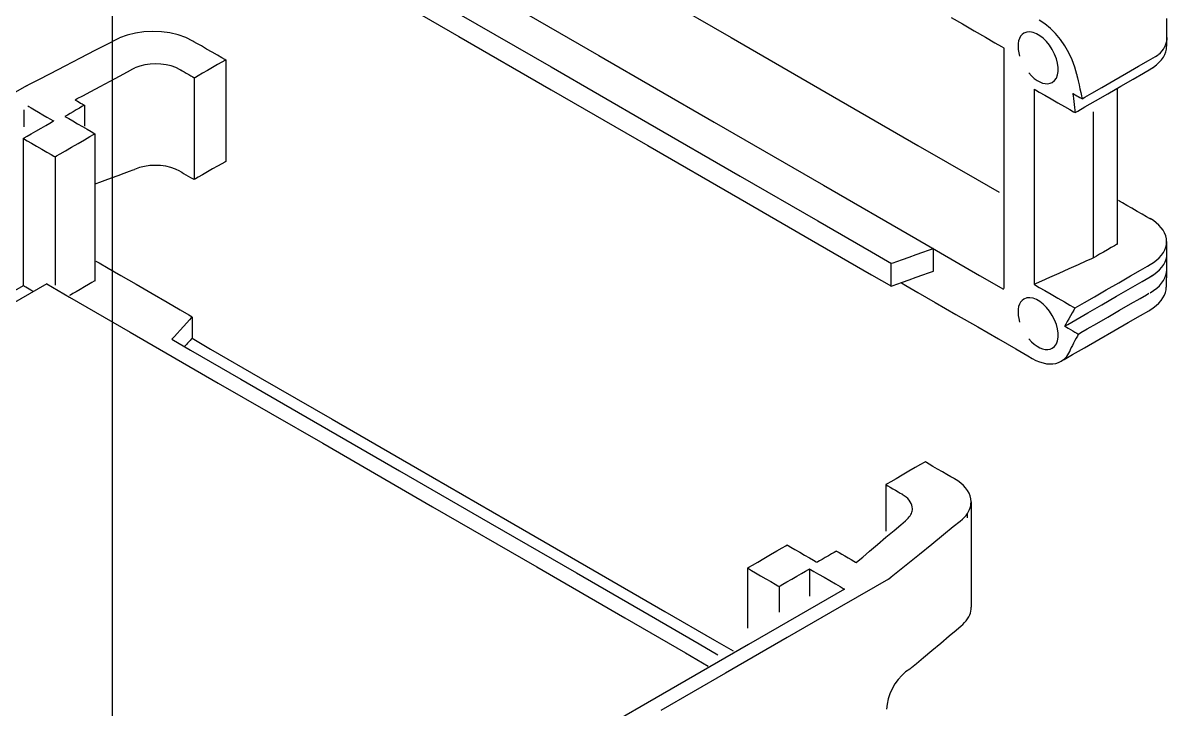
# Model space of a CAD drawing. Extents: x 1 to 593, y 1 to 419.
# Drawn here: x 257.81 to 285.89, y 293.8 to 310.63 of the extents above; entities that cross this region are included whole.
import ezdxf

# ---------------------------------------------------------------- set-up
doc = ezdxf.new("R2010")
doc.units = 0
doc.header["$LTSCALE"] = 0.4
doc.header["$MEASUREMENT"] = 0
doc.layers.get('0').update_dxf_attribs({"linetype": 'CONTINUOUS'})

msp = doc.modelspace()

# ---------------------------------------------------------------- linework, layer by layer
at = {"color": 1, "linetype": 'Continuous'}
msp.add_line((260.0134533, 290.6963264), (260.0134533, 325.7325892), dxfattribs=at)
at = {"color": 5, "linetype": 'Continuous'}
for p, q in [((272.5715191, 311.7812739), (275.1890316, 310.2700509)), ((266.6067579, 311.3951714), (268.5128201, 310.2947031)), ((269.263155, 311.3763673), (271.9482685, 309.8261154)), ((268.5128201, 310.8538078), (270.7725835, 309.5491317)), ((280.5905116, 310.7616724), (280.8663364, 310.602427)), ((280.8663364, 310.602427), (281.1565435, 310.4348718)), ((282.8918246, 310.6054818), (282.7524997, 310.6977509)), ((283.0261829, 310.4936554), (282.8918246, 310.6054818)), ((285.8758878, 310.5447326), (285.8758822, 310.3595483)), ((285.8758878, 310.7395731), (285.8758878, 310.5447326)), ((260.1053059, 310.2206613), (260.1836146, 310.2610093)), ((260.3733254, 310.3285303), (260.1836041, 310.2609771)), ((260.5750336, 310.3769853), (260.3733254, 310.3285303)), ((260.7846885, 310.4063636), (260.5750336, 310.3769853)), ((260.9982476, 310.4166925), (260.7846885, 310.4063636)), ((261.211665, 310.4079873), (260.9982476, 310.4166925)), ((261.4208982, 310.3802806), (261.211665, 310.4079873)), ((261.6219014, 310.3335825), (261.4208982, 310.3802806)), ((261.8106372, 310.2679253), (261.6219014, 310.3335825)), ((261.9830577, 310.1833307), (261.8106372, 310.2679253)), ((268.5128201, 310.2947031), (270.7725835, 308.9900295)), ((275.1890316, 310.2700509), (277.6767574, 308.8337671)), ((281.1565435, 310.4348718), (281.432368, 310.2756264)), ((281.432368, 310.2756264), (281.6650144, 310.1413055)), ((282.2661173, 310.2477485), (282.2462237, 310.1884949)), ((282.2942248, 310.2992584), (282.2661173, 310.2477485)), ((282.3305355, 310.3420847), (282.2942248, 310.2992584)), ((282.3750384, 310.375271), (282.3305355, 310.3420847)), ((282.4433178, 310.4017016), (282.3750597, 310.3752549)), ((282.5184649, 310.4077097), (282.4433178, 310.4017016)), ((282.5985361, 310.3944115), (282.5184649, 310.4077097)), ((282.681561, 310.3629451), (282.5985361, 310.3944115)), ((282.765568, 310.3144417), (282.681561, 310.3629451)), ((282.8485926, 310.2500505), (282.765568, 310.3144417)), ((282.9286642, 310.1708924), (282.8485926, 310.2500505)), ((283.1537264, 310.3646006), (283.0261829, 310.4936554)), ((283.2726078, 310.2206452), (283.1537264, 310.3646006)), ((285.8758822, 310.3595483), (285.8758822, 310.2033524)), ((285.886868, 310.2235345), (285.8888921, 310.2708839)), ((259.2313818, 309.7703867), (259.5916011, 309.9559822)), ((259.5916011, 309.9559822), (259.8954372, 310.1125306)), ((259.8954372, 310.1125306), (260.1053059, 310.2206613)), ((262.0109758, 310.167202), (261.9830577, 310.1833146)), ((262.0857918, 310.1240074), (262.0109758, 310.167202)), ((262.1941094, 310.0614747), (262.0857918, 310.1240074)), ((262.3225234, 309.9873314), (262.1941094, 310.0614747)), ((262.4576402, 309.9093216), (262.3225234, 309.9873314)), ((281.6650144, 310.1413055), (281.8257123, 310.0485292)), ((281.8257123, 310.0485292), (281.8856708, 310.0139114)), ((281.8819216, 310.0074067), (281.8819216, 309.8053352)), ((282.2345547, 310.1224534), (282.2311261, 310.0505799)), ((282.2311261, 310.0505799), (282.2359431, 309.9738144)), ((282.2462237, 310.1884949), (282.2345547, 310.1224534)), ((282.2359431, 309.9738144), (282.2490275, 309.8931131)), ((283.0038165, 310.0781214), (282.9286642, 310.1708924)), ((283.0720798, 309.9728585), (283.0038165, 310.0781214)), ((283.0720585, 309.9728319), (283.0720798, 309.9728585)), ((283.1290959, 309.8610909), (283.0720585, 309.9728319)), ((283.3809734, 310.0641235), (283.2726078, 310.2206452)), ((283.4769756, 309.8973642), (283.3809734, 310.0641235)), ((285.7646008, 309.9398591), (285.7983639, 309.9862422)), ((285.7983639, 309.9862422), (285.8267009, 310.0332069)), ((285.8267009, 310.0332069), (285.8496655, 310.0805885)), ((285.8496655, 310.0805885), (285.8673107, 310.1282158)), ((285.8562556, 309.9195437), (285.8712573, 309.9871928)), ((285.8673107, 310.1282158), (285.8796955, 310.1759233)), ((285.8712573, 309.9871928), (285.876256, 310.055237)), ((285.875877, 310.0954621), (285.8758717, 310.0551995)), ((285.8758822, 310.2033524), (285.875877, 310.0954621)), ((285.8796955, 310.1759233), (285.886868, 310.2235345)), ((258.8523721, 309.5751084), (259.2313818, 309.7703867)), ((262.5860541, 309.8351839), (262.4576402, 309.9093216)), ((262.694369, 309.7726456), (262.5860541, 309.8351839)), ((262.6942276, 309.6664965), (262.591483, 309.6071785)), ((262.7651932, 309.707464), (262.6942276, 309.6664965)), ((262.7691853, 309.729451), (262.694369, 309.7726456)), ((262.7916746, 309.7227541), (262.7651932, 309.707464)), ((262.7971003, 309.7133332), (262.7691853, 309.729451)), ((262.7916746, 309.7227541), (262.7916746, 309.6372834)), ((271.9482685, 309.8261154), (274.7734706, 308.1949835)), ((281.8819216, 309.8053352), (281.8819216, 309.2637795)), ((282.2490275, 309.8931131), (282.2703845, 309.8094264)), ((283.1718739, 309.7496226), (283.1290959, 309.8610909)), ((283.2003926, 309.6407015), (283.1718739, 309.7496226)), ((283.5587559, 309.7227006), (283.4769756, 309.8973642)), ((283.6244771, 309.5424667), (283.5587559, 309.7227006)), ((285.1848919, 309.5631828), (285.4327588, 309.7062891)), ((285.4327588, 309.7062891), (285.6039669, 309.8051378)), ((285.6039669, 309.8051378), (285.6678562, 309.8420198)), ((285.6805882, 309.8495234), (285.7253637, 309.8942293)), ((285.696236, 309.6609154), (285.7512385, 309.7229785)), ((285.7253637, 309.8942293), (285.7646008, 309.9398591)), ((285.7512385, 309.7229785), (285.7962436, 309.7870386)), ((285.7962436, 309.7870386), (285.8312513, 309.8526955)), ((285.8312513, 309.8526955), (285.8562556, 309.9195437)), ((258.1883195, 309.2329645), (258.4921528, 309.3895128)), ((258.4921528, 309.3895128), (258.8523721, 309.5751084)), ((260.1846509, 309.3229638), (260.3797021, 309.4270997)), ((260.3797021, 309.4270997), (260.5144286, 309.4990264)), ((260.5144286, 309.4990264), (260.564697, 309.5258683)), ((260.6815862, 309.5680321), (260.564697, 309.5258735)), ((260.8060136, 309.5983347), (260.6815862, 309.5680321)), ((260.9354555, 309.6168077), (260.8060136, 309.5983347)), ((261.0673894, 309.6234567), (260.9354555, 309.6168077)), ((261.199296, 309.6182977), (261.0673894, 309.6234567)), ((261.3286529, 309.6013468), (261.199296, 309.6182977)), ((261.4529389, 309.572609), (261.3286529, 309.6013468)), ((261.5696303, 309.532106), (261.4529389, 309.572609)), ((261.6762095, 309.4798485), (261.5696303, 309.532106)), ((261.6762309, 309.4798485), (261.6883566, 309.4728471)), ((261.6883566, 309.4728471), (261.7208489, 309.4540857)), ((261.7208489, 309.4540857), (261.7678913, 309.4269289)), ((261.7678913, 309.4269289), (261.8236656, 309.394725)), ((261.8236656, 309.394725), (261.882348, 309.3608499)), ((262.2196986, 309.3925407), (262.116954, 309.3332283)), ((262.3415091, 309.4628655), (262.2196986, 309.3925407)), ((262.4696725, 309.5368593), (262.3415091, 309.4628655)), ((262.591483, 309.6071785), (262.4696725, 309.5368593)), ((262.7916746, 309.6372834), (262.7916746, 309.4082154)), ((262.7916746, 309.4082154), (262.7916746, 309.0765845)), ((270.7725835, 309.5491317), (273.1502508, 308.176382)), ((282.4948171, 309.399569), (282.5609118, 309.3282243)), ((283.2146572, 309.5366028), (283.2003926, 309.6407015)), ((283.2004031, 309.3519631), (283.2146572, 309.4395968)), ((283.2146572, 309.4395968), (283.2146572, 309.5366028)), ((283.6722752, 309.3589914), (283.6244771, 309.5424667)), ((284.5818286, 309.2150095), (284.8910267, 309.3935235)), ((284.8910267, 309.3935235), (285.1848919, 309.5631828)), ((285.05377, 309.249531), (285.3096904, 309.3972888)), ((285.3096904, 309.3972888), (285.4864582, 309.499347)), ((285.4712161, 309.4906632), (285.556222, 309.5443574)), ((285.4864582, 309.499347), (285.5524143, 309.5374305)), ((285.556222, 309.5443574), (285.6312305, 309.6012397)), ((285.6312305, 309.6012397), (285.696236, 309.6609154)), ((257.9001446, 309.084491), (257.9784536, 309.1248365)), ((257.9784536, 309.1248365), (258.1883195, 309.2329645)), ((259.7100926, 309.0696041), (259.9534038, 309.1995059)), ((259.9534038, 309.1995059), (260.1846509, 309.3229638)), ((261.882348, 309.3608499), (261.9381222, 309.3286461)), ((261.9381222, 309.3286461), (261.9851671, 309.3014892)), ((261.9851671, 309.3014892), (262.0176622, 309.2827278)), ((262.0176622, 309.2827278), (262.0297879, 309.2757317)), ((262.0459831, 309.2922608), (262.0195018, 309.2769763)), ((262.0195126, 309.2769602), (262.0195126, 309.1915322)), ((262.0195126, 309.1915322), (262.0195126, 308.9625846)), ((262.116954, 309.3332283), (262.0459831, 309.2922608)), ((281.8819216, 309.2637795), (281.8819216, 308.4797403)), ((282.5609118, 309.3282243), (282.6287747, 309.2677475)), ((282.6287747, 309.2677475), (282.6974437, 309.2183793)), ((282.6974437, 309.2183793), (282.7659474, 309.1803332)), ((282.7659474, 309.1803332), (282.8333133, 309.1538438)), ((282.8333133, 309.1538438), (282.8985859, 309.1391386)), ((282.8985859, 309.1391386), (282.9607823, 309.1364415)), ((282.9607823, 309.1364415), (283.0189463, 309.1459825)), ((283.0189463, 309.1459825), (283.0721012, 309.1679908)), ((283.0720798, 309.1679908), (283.129112, 309.2138825)), ((283.129112, 309.2138825), (283.1718844, 309.2759669)), ((283.1718844, 309.2759669), (283.2004031, 309.3519631)), ((283.672243, 309.3591944), (283.6767934, 309.3388682)), ((283.6767934, 309.3388682), (283.6889965, 309.2843994)), ((283.6889965, 309.2843994), (283.7066631, 309.2055353)), ((283.7066631, 309.2055353), (283.7276036, 309.112043)), ((283.7276036, 309.112043), (283.7496389, 309.0136695)), ((284.287969, 309.0453473), (284.5818286, 309.2150095)), ((284.7503557, 309.0743518), (285.05377, 309.249531)), ((257.9001446, 309.084491), (257.5727378, 308.895464)), ((259.149065, 308.7700779), (259.2837919, 308.8420075)), ((259.2837919, 308.8420075), (259.4788455, 308.9461433)), ((259.4788455, 308.9461433), (259.7100926, 309.0696041)), ((262.0195126, 308.9625846), (262.0195126, 308.6311216)), ((262.7916746, 309.0765845), (262.7916718, 308.6834113)), ((270.7725835, 308.9900295), (273.1502508, 307.6172826)), ((277.6767574, 308.8337671), (279.7750966, 307.6222921)), ((282.6263769, 309.0058617), (282.6607595, 308.9860083)), ((282.6263769, 309.0058617), (282.6263769, 308.8415724)), ((282.6263769, 308.8415724), (282.6263769, 308.401271)), ((282.6607595, 308.9860083), (282.7529162, 308.9328055)), ((282.7529162, 308.9328055), (282.8863292, 308.8557782)), ((282.8863292, 308.8557782), (283.0445012, 308.7644569)), ((283.5773412, 308.8979448), (283.585149, 308.8934372)), ((283.5773412, 308.8979448), (283.579114, 308.8817923)), ((283.579114, 308.8817923), (283.5838673, 308.8385068)), ((283.5838673, 308.8385068), (283.5907459, 308.7758379)), ((283.585149, 308.8934372), (283.6060734, 308.8813569)), ((283.6060734, 308.8813569), (283.6363652, 308.8638692)), ((283.6363652, 308.8638692), (283.6722805, 308.8431369)), ((283.6722805, 308.8431369), (283.7100703, 308.8213207)), ((283.7496389, 309.0136695), (283.770579, 308.9201747)), ((283.770579, 308.9201747), (283.7882404, 308.8413159)), ((283.7882404, 308.8413159), (283.8004382, 308.7868475)), ((283.8688937, 308.8033951), (284.0401021, 308.9022411)), ((284.0401021, 308.9022411), (284.287969, 309.0453473)), ((284.1277036, 308.7148619), (284.4311176, 308.890038)), ((284.4311176, 308.890038), (284.7503557, 309.0743518)), ((284.6697185, 308.8828763), (284.6697133, 309.0134669)), ((284.6697238, 308.5328924), (284.6697185, 308.8828763)), ((257.9356381, 308.5906641), (257.9573822, 308.578111)), ((257.9573822, 308.578111), (258.0156558, 308.5444655)), ((258.0156558, 308.5444655), (258.1000236, 308.4957539)), ((259.0967648, 308.7397301), (259.1045513, 308.7352333)), ((259.0987941, 308.7432389), (259.149065, 308.7700779)), ((259.1045513, 308.7352333), (259.1254221, 308.7231849)), ((259.1254221, 308.7231849), (259.1556366, 308.7057374)), ((259.1556366, 308.7057374), (259.1914584, 308.6850559)), ((259.1914584, 308.6850559), (259.2291471, 308.6632933)), ((259.2636683, 308.5738707), (259.2002196, 308.5372369)), ((259.2291471, 308.6632933), (259.2649689, 308.6426118)), ((259.3074932, 308.5991715), (259.2636683, 308.5738707)), ((259.2649689, 308.6426118), (259.2951833, 308.6251667)), ((259.2951833, 308.6251667), (259.3160514, 308.6131183)), ((259.3238459, 308.6086138), (259.3074932, 308.5991715)), ((259.3160514, 308.6131183), (259.3238354, 308.6086243)), ((259.3238459, 308.6086138), (259.3238459, 308.5909899)), ((259.3238459, 308.5909899), (259.3238459, 308.543755)), ((259.3238459, 308.543755), (259.3238459, 308.4753744)), ((262.0195126, 308.6311216), (262.0195098, 308.2381486)), ((262.7916718, 308.6834113), (262.7916718, 308.2697249)), ((283.0445012, 308.7644569), (283.2109241, 308.6683746)), ((283.2109241, 308.6683746), (283.3690961, 308.5770536)), ((283.3690961, 308.5770536), (283.5025088, 308.5000291)), ((283.5907459, 308.7758379), (283.5989009, 308.7015423)), ((283.5989009, 308.7015423), (283.6074885, 308.623367)), ((283.6074885, 308.623367), (283.6156438, 308.5490715)), ((283.6156438, 308.5490715), (283.6225224, 308.4864026)), ((283.6950098, 308.4650456), (283.8717777, 308.5671042)), ((283.7100703, 308.8213207), (283.7459859, 308.8005888)), ((283.7459859, 308.8005888), (283.7762774, 308.7831011)), ((283.7762774, 308.7831011), (283.7972018, 308.7710205)), ((283.7972018, 308.7710205), (283.8050099, 308.7665132)), ((283.8004382, 308.7868475), (283.8049886, 308.766524)), ((283.8050099, 308.7665132), (283.8688937, 308.8033951)), ((283.8717777, 308.5671042), (284.1277036, 308.7148619)), ((257.8410457, 308.3896955), (257.8410432, 308.3231892)), ((257.8410432, 308.3231892), (257.8410432, 308.2532116)), ((257.8410457, 308.4989984), (257.8410457, 308.4845413)), ((257.8410457, 308.4845413), (257.8410457, 308.4457928)), ((257.8410457, 308.4457928), (257.8410457, 308.3896955)), ((258.1000236, 308.4957539), (258.2000473, 308.4380035)), ((258.2000473, 308.4380035), (258.3052888, 308.3772439)), ((258.3052888, 308.3772439), (258.4053122, 308.3194935)), ((258.4053122, 308.3194935), (258.4896776, 308.2707847)), ((258.4896776, 308.2707847), (258.5479512, 308.237142)), ((258.8633523, 308.3427493), (258.8469968, 308.333307)), ((258.8470073, 308.333307), (258.8721775, 308.3187753)), ((258.9071768, 308.3680501), (258.8633523, 308.3427493)), ((258.8721775, 308.3187753), (258.9396344, 308.2798266)), ((258.9706283, 308.4046839), (258.9071768, 308.3680501)), ((258.9396344, 308.2798266), (259.0372949, 308.2234406)), ((259.0458503, 308.4481133), (258.9706283, 308.4046839)), ((259.1249976, 308.4938072), (259.0458503, 308.4481133)), ((259.2002196, 308.5372369), (259.1249976, 308.4938072)), ((259.3238434, 308.3090019), (259.3238406, 308.2279293)), ((259.3238459, 308.4753744), (259.3238434, 308.3943018)), ((259.3238434, 308.3943018), (259.3238434, 308.3090019)), ((262.7916718, 308.2697249), (262.791669, 307.8765514)), ((281.8819216, 308.4797403), (281.8819216, 307.5502075)), ((282.6263769, 308.401271), (282.6263769, 307.7638255)), ((283.5025088, 308.5000291), (283.5946659, 308.4468263)), ((283.5946659, 308.4468263), (283.6290485, 308.4269754)), ((283.6225224, 308.4864026), (283.6272754, 308.4431174)), ((283.6272754, 308.4431174), (283.6290485, 308.4269645)), ((283.6290485, 308.4269645), (283.6950098, 308.4650456)), ((284.0796917, 308.322682), (284.0796864, 308.445475)), ((284.0796969, 307.9935956), (284.0796917, 308.322682)), ((284.6697238, 308.0261998), (284.6697238, 308.5328924)), ((257.8410376, 308.0918647), (257.8410352, 308.077408)), ((257.8410404, 308.1306108), (257.8410376, 308.0918647)), ((257.8410432, 308.2532116), (257.8410404, 308.1867056)), ((257.8410404, 308.1867056), (257.8410404, 308.1306108)), ((258.1349512, 307.973571), (258.2587241, 308.0450333)), ((258.2587241, 308.0450333), (258.3763612, 308.1129494)), ((258.3763612, 308.1129494), (258.4755862, 308.1702378)), ((258.4755862, 308.1702378), (258.5441218, 308.2098035)), ((258.5441218, 308.2098035), (258.5696925, 308.2245676)), ((258.5479512, 308.237142), (258.5696925, 308.2245889)), ((259.0372949, 308.2234406), (259.1530812, 308.1565899)), ((259.1530812, 308.1565899), (259.274905, 308.0862546)), ((259.274905, 308.0862546), (259.3906913, 308.0194039)), ((259.3238382, 308.1123138), (259.3238354, 308.0946899)), ((259.3238406, 308.1595488), (259.3238382, 308.1123138)), ((259.3238406, 308.2279293), (259.3238406, 308.1595488)), ((259.3906913, 308.0194039), (259.4883546, 307.9630182)), ((262.0195098, 308.2381486), (262.0195098, 307.8246758)), ((273.1502508, 308.176382), (275.4100191, 306.8717035)), ((274.7734706, 308.1949835), (277.4585842, 306.6447344)), ((284.0796969, 307.5171521), (284.0796969, 307.9935956)), ((284.6697294, 307.4254812), (284.6697238, 308.0261998)), ((257.8239772, 307.7940315), (257.8495507, 307.8087956)), ((257.8239772, 307.7940315), (257.8506749, 307.7786186)), ((257.8239772, 307.7940315), (257.8239772, 307.6701515)), ((257.8495507, 307.8087956), (257.9180887, 307.8483666)), ((257.8506749, 307.7786186), (257.9222198, 307.7373095)), ((257.9180887, 307.8483666), (258.0173116, 307.9056525)), ((257.9222198, 307.7373095), (258.025803, 307.6775057)), ((258.0173116, 307.9056525), (258.1349512, 307.973571)), ((259.1729241, 307.6739486), (259.3272881, 307.7630723)), ((259.3272881, 307.7630723), (259.4574913, 307.8382463)), ((259.4574913, 307.8382463), (259.5474238, 307.8901727)), ((259.4883546, 307.9630182), (259.5558112, 307.9240695)), ((259.5474238, 307.8901727), (259.5809842, 307.9095483)), ((259.5558112, 307.9240695), (259.5809842, 307.9095375)), ((259.5809734, 307.9095375), (259.5809734, 307.7858552)), ((259.5809734, 307.7858552), (259.5809734, 307.4543898)), ((262.0195098, 307.8246758), (262.0195074, 307.4317028)), ((262.791669, 307.8765514), (262.791669, 307.5449204)), ((282.6263769, 307.7638255), (282.6263769, 307.0080883)), ((257.8239772, 307.6701515), (257.8239772, 307.3381548)), ((258.025803, 307.6775057), (258.1486068, 307.6066041)), ((258.1486068, 307.6066041), (258.2778166, 307.5320016)), ((258.2778166, 307.5320016), (258.4006208, 307.4611)), ((258.4006208, 307.4611), (258.5042012, 307.4012937)), ((258.7259419, 307.4158789), (258.8561423, 307.4910502)), ((258.8561423, 307.4910502), (259.0105063, 307.5801735)), ((259.0105063, 307.5801735), (259.1729241, 307.6739486)), ((259.5809734, 307.4543898), (259.5809734, 306.9745069)), ((262.0195074, 307.4317028), (262.0195074, 307.1002402)), ((262.791669, 307.5449204), (262.7916665, 307.3158552)), ((273.1502508, 307.6172826), (275.4100191, 306.3126065)), ((279.7750966, 307.6222921), (281.2244648, 306.7855037)), ((281.8819216, 307.5502075), (281.8819216, 306.5721773)), ((284.0797025, 306.952298), (284.0796969, 307.5171521)), ((284.6697294, 306.7934239), (284.6697294, 307.4254812)), ((257.8239772, 307.3381548), (257.8239772, 306.8575001)), ((258.5042012, 307.4012937), (258.5757461, 307.3599843)), ((258.5757461, 307.3599843), (258.6024409, 307.3445689)), ((258.6024518, 307.3445794), (258.6360091, 307.363955)), ((258.6024518, 307.3445794), (258.6024518, 307.2366037)), ((258.6024518, 307.2366037), (258.6024518, 306.9472272)), ((258.6360091, 307.363955), (258.7259419, 307.4158789)), ((262.6942276, 307.1754195), (262.591483, 307.1161015)), ((262.7651932, 307.2163922), (262.6942276, 307.1754195)), ((262.7916746, 307.2316795), (262.7651932, 307.2163922)), ((262.7916665, 307.3158552), (262.7916637, 307.2303817)), ((257.8239772, 306.8575001), (257.8239744, 306.2876525)), ((258.6024518, 306.9472272), (258.6024518, 306.5282803)), ((259.5809734, 306.9745069), (259.5809762, 306.4055728)), ((259.9869107, 306.8248105), (260.1484896, 306.8849454)), ((260.1484896, 306.8849454), (260.3020553, 306.9420948)), ((260.3020553, 306.9420948), (260.4315829, 306.9903017)), ((260.4315829, 306.9903017), (260.521051, 307.0235975)), ((260.521051, 307.0235975), (260.5544322, 307.0360222)), ((260.6713322, 307.0781807), (260.5544431, 307.0360222)), ((260.7957569, 307.1084886), (260.6713322, 307.0781807)), ((260.9252019, 307.1269588), (260.7957569, 307.1084886)), ((261.0571379, 307.1336081), (260.9252019, 307.1269588)), ((261.1890477, 307.1284463), (261.0571379, 307.1336081)), ((261.3184045, 307.1114927), (261.1890477, 307.1284463)), ((261.442693, 307.0827549), (261.3184045, 307.1114927)), ((261.5593872, 307.0422494), (261.442693, 307.0827549)), ((261.6659664, 306.9899919), (261.5593872, 307.0422494)), ((261.6659664, 306.990008), (261.6780894, 306.9830063)), ((261.6780894, 306.9830063), (261.7105841, 306.9642449)), ((261.7105841, 306.9642449), (261.7576241, 306.9370856)), ((261.7576241, 306.9370856), (261.8133955, 306.9048817)), ((261.8133955, 306.9048817), (261.8720779, 306.871001)), ((261.8720779, 306.871001), (261.9278469, 306.8388003)), ((262.0195046, 306.8712894), (262.0195018, 306.785859)), ((262.0195074, 307.1002402), (262.0195046, 306.8712894)), ((262.2196986, 306.9014559), (262.116954, 306.8421379)), ((262.3415091, 306.9717804), (262.2196986, 306.9014559)), ((262.4696725, 307.0457742), (262.3415091, 306.9717804)), ((262.591483, 307.1161015), (262.4696725, 307.0457742)), ((275.4100191, 306.8717035), (277.3160817, 305.7712349)), ((282.6263769, 307.0080883), (282.6263769, 306.2129195)), ((284.0797025, 306.3579721), (284.0797025, 306.952298)), ((259.5809629, 306.6737337), (259.6143466, 306.6861583)), ((259.6143466, 306.6861583), (259.7038146, 306.7194542)), ((259.7038146, 306.7194542), (259.8333451, 306.7676611)), ((259.8333451, 306.7676611), (259.9869107, 306.8248105)), ((261.9278469, 306.8388003), (261.9748894, 306.8116379)), ((261.9748894, 306.8116379), (262.0073788, 306.7928793)), ((262.0073788, 306.7928793), (262.0195018, 306.7858803)), ((262.0459831, 306.8011676), (262.0195018, 306.7858803)), ((262.116954, 306.8421379), (262.0459831, 306.8011676)), ((277.4585842, 306.6447344), (279.7234156, 305.3371344)), ((281.2244648, 306.7855037), (281.7652729, 306.4732698)), ((284.6697346, 306.1927052), (284.6697294, 306.7934239)), ((258.6024518, 306.5282803), (258.6024542, 306.031588)), ((259.5809762, 306.4055728), (259.5809762, 305.8069527)), ((275.4100191, 306.3126065), (277.3160817, 305.2121435)), ((281.8819216, 306.5721773), (281.8819216, 305.6426445)), ((284.0797078, 305.7931179), (284.0797025, 306.3579721)), ((257.8239744, 306.2876525), (257.8239744, 305.688077)), ((258.6024542, 306.031588), (258.6024542, 305.5089862)), ((282.6263769, 306.2129195), (282.6263769, 305.4571851)), ((284.6697346, 305.6860127), (284.6697346, 306.1927052)), ((284.7237491, 306.2546958), (284.6967473, 306.2702852)), ((284.7961193, 306.2129139), (284.7237491, 306.2546958)), ((284.9008907, 306.1524241), (284.7961193, 306.2129139)), ((285.0251071, 306.080708), (284.9008907, 306.1524241)), ((285.1558017, 306.0052512), (285.0251071, 306.080708)), ((259.5809762, 305.8069527), (259.5809786, 305.2380186)), ((277.3160817, 305.7712349), (278.6326459, 305.0111161)), ((284.0797078, 305.3166745), (284.0797078, 305.7931179)), ((285.2800181, 305.9335351), (285.1558017, 306.0052512)), ((285.3847895, 305.873045), (285.2800181, 305.9335351)), ((285.4571597, 305.831263), (285.3847895, 305.873045)), ((285.4841619, 305.815674), (285.4571597, 305.831263)), ((285.5516079, 305.7778653), (285.4718037, 305.8280213)), ((285.62385, 305.7239068), (285.5516079, 305.7778653)), ((257.8239744, 305.688077), (257.823972, 305.1182294)), ((258.6024542, 305.5089862), (258.602457, 305.0122963)), ((281.8819216, 305.6426445), (281.8819216, 304.8586053)), ((282.6263769, 305.4571851), (282.6263769, 304.8197364)), ((284.6697346, 305.3360288), (284.6697346, 305.6860127)), ((285.6880383, 305.6664316), (285.62385, 305.7239068)), ((285.7436977, 305.6057171), (285.6880383, 305.6664316)), ((285.7903261, 305.5420468), (285.7436977, 305.6057171)), ((285.8274485, 305.4757036), (285.7903261, 305.5420468)), ((285.8545627, 305.4069703), (285.8274485, 305.4757036)), ((259.5809786, 305.2380186), (259.5809786, 304.7581329)), ((277.3160817, 305.2121435), (278.6326459, 304.4520271)), ((279.7234156, 305.3371344), (281.2877879, 304.4339468)), ((284.0797078, 304.9875856), (284.0797078, 305.3166745)), ((284.649499, 305.1937559), (284.5952711, 305.1624494)), ((284.6697346, 305.2054382), (284.649499, 305.1937559)), ((284.6697346, 305.2054382), (284.6697346, 305.3360288)), ((285.8711933, 305.336125), (285.8545627, 305.4069703)), ((285.8568433, 305.1277623), (285.871845, 305.1954086)), ((285.8768437, 305.2634531), (285.8711933, 305.336125)), ((285.871845, 305.1954086), (285.8768437, 305.2634531)), ((285.87655, 305.2252786), (285.8757006, 305.1229747)), ((285.876865, 305.2634531), (285.87655, 305.2252786)), ((257.823972, 305.1182294), (257.823972, 304.6375747)), ((258.602457, 305.0122963), (258.602457, 304.5933494)), ((278.6326459, 305.0111161), (279.1238985, 304.7274887)), ((279.7252741, 304.9401424), (279.5534252, 304.8785018)), ((279.8886051, 304.9987261), (279.7252741, 304.9401424)), ((280.0263707, 305.0481398), (279.8886051, 304.9987261)), ((280.1215291, 305.0822714), (280.0263707, 305.0481398)), ((280.1570331, 305.0950058), (280.1215291, 305.0822714)), ((280.1570331, 305.0758227), (280.1570331, 305.0949953)), ((280.1570331, 305.0244409), (280.1570331, 305.0758227)), ((280.1570331, 304.9500467), (280.1570331, 305.0244409)), ((280.1570331, 304.861847), (280.1570331, 304.9500467)), ((284.0797078, 304.8647898), (284.0797078, 304.9875856)), ((284.1541552, 304.9077786), (284.0999273, 304.8764721)), ((284.2326672, 304.9531067), (284.1541552, 304.9077786)), ((284.325748, 305.0068436), (284.2326672, 304.9531067)), ((284.4236836, 305.0633844), (284.325748, 305.0068436)), ((284.5167643, 305.1171213), (284.4236836, 305.0633844)), ((284.5952711, 305.1624494), (284.5167643, 305.1171213)), ((285.6968289, 304.8691396), (285.7518314, 304.9312051)), ((285.7518314, 304.9312051), (285.7968365, 304.9952625)), ((285.7968365, 304.9952625), (285.8318386, 305.0609144)), ((285.8318386, 305.0609144), (285.8568433, 305.1277623)), ((285.8652653, 304.8340332), (285.880267, 304.901677)), ((285.8744672, 304.9748645), (285.8730143, 304.7992663)), ((285.8757006, 305.1229747), (285.8744672, 304.9748645)), ((285.880267, 304.901677), (285.885271, 304.9697212)), ((257.823972, 304.6375747), (257.8239692, 304.3055752)), ((259.5809786, 304.7581329), (259.5809814, 304.4266647)), ((259.6076549, 304.7867692), (259.6886663, 304.7399963)), ((259.6886663, 304.7399963), (259.9057765, 304.6146476)), ((259.9057765, 304.6146476), (260.2201014, 304.4331723)), ((279.1571706, 304.7363727), (279.1216662, 304.7236383)), ((279.1216662, 304.7044548), (279.1216662, 304.7236275)), ((279.1216662, 304.6530731), (279.1216662, 304.7044548)), ((279.1216662, 304.5786816), (279.1216662, 304.6530731)), ((279.2523289, 304.7705044), (279.1571706, 304.7363727)), ((279.3900945, 304.8199181), (279.2523289, 304.7705044)), ((279.5534252, 304.8785018), (279.3900945, 304.8199181)), ((280.1570331, 304.7690491), (280.1570331, 304.861847)), ((280.1570331, 304.6808494), (280.1570331, 304.7690491)), ((280.1570331, 304.6064552), (280.1570331, 304.6808494)), ((281.8819216, 304.8586053), (281.8819216, 304.3170496)), ((282.6263769, 304.8197364), (282.6263769, 304.3794406)), ((283.7029139, 304.6963614), (283.4736485, 304.5938783)), ((283.8962962, 304.7828037), (283.7029139, 304.6963614)), ((284.0298695, 304.8425116), (283.8962962, 304.7828037)), ((284.0797078, 304.8647898), (284.0298695, 304.8425116)), ((284.0999273, 304.8764721), (284.0796864, 304.8647898)), ((285.2390292, 304.565768), (285.4083631, 304.6635353)), ((285.4083631, 304.6635353), (285.4715472, 304.7000168)), ((285.4718037, 304.6988902), (285.5568149, 304.752584)), ((285.5568149, 304.752584), (285.6318234, 304.8094667)), ((285.6318234, 304.8094667), (285.6968289, 304.8691396)), ((285.7052457, 304.5754105), (285.7602534, 304.637476)), ((285.7602534, 304.637476), (285.8052585, 304.7015337)), ((285.8052585, 304.7015337), (285.8402606, 304.7671853)), ((285.8402606, 304.7671853), (285.8652653, 304.8340332)), ((285.8714764, 304.614509), (285.8700236, 304.4389109)), ((285.8730143, 304.7992663), (285.8714764, 304.614509)), ((258.602457, 304.5933494), (258.6024598, 304.3039733)), ((259.5809814, 304.4266647), (259.5809842, 304.3029824)), ((260.2201014, 304.4331723), (260.5927537, 304.2180192)), ((278.6326459, 304.4520271), (279.1238985, 304.1684053)), ((279.1216662, 304.490482), (279.1216662, 304.5786816)), ((279.1216662, 304.3976844), (279.1216662, 304.490482)), ((279.1216662, 304.3094847), (279.1216662, 304.3976844)), ((279.7252741, 304.3810324), (279.5534252, 304.3193915)), ((279.8886051, 304.4396158), (279.7252741, 304.3810324)), ((280.0263707, 304.4890295), (279.8886051, 304.4396158)), ((280.1215291, 304.5231611), (280.0263707, 304.4890295)), ((280.1570331, 304.5358955), (280.1215291, 304.5231611)), ((280.1570331, 304.5550682), (280.1570331, 304.6064552)), ((280.1570331, 304.5358955), (280.1570331, 304.5550682)), ((281.2877879, 304.4339468), (281.8715077, 304.0969378)), ((282.6263769, 304.3794406), (282.6263769, 304.2151513)), ((283.0031543, 304.3835636), (282.809772, 304.2971213)), ((283.2324253, 304.4860468), (283.0031543, 304.3835636)), ((283.4736485, 304.5938783), (283.2324253, 304.4860468)), ((284.7032146, 304.25641), (284.99387, 304.4242214)), ((284.99387, 304.4242214), (285.2390292, 304.565768)), ((285.2766164, 304.2874869), (285.4764234, 304.4028486)), ((285.4764234, 304.4028486), (285.5509723, 304.4458962)), ((285.480231, 304.4051635), (285.5652369, 304.4588577)), ((285.5652369, 304.4588577), (285.6402454, 304.5157376)), ((285.6402454, 304.5157376), (285.7052457, 304.5754105)), ((285.7981021, 304.3064485), (285.8331042, 304.3721001)), ((285.8331042, 304.3721001), (285.8580984, 304.4389508)), ((285.8580984, 304.4389508), (285.8730997, 304.5066026)), ((285.8700236, 304.4389109), (285.8687902, 304.2907979)), ((285.8730997, 304.5066026), (285.8780932, 304.5746521)), ((257.8239772, 304.1817032), (257.2796443, 303.8674316)), ((258.4012935, 304.2259072), (257.5500592, 303.7344459)), ((257.8239692, 304.3055752), (257.8239667, 304.1816927)), ((257.8324395, 304.1768221), (257.8239881, 304.1817032)), ((257.8550915, 304.163743), (257.8324395, 304.1768221)), ((257.8878851, 304.144808), (257.8550915, 304.163743)), ((257.9267701, 304.1223562), (257.8878851, 304.144808)), ((257.9676788, 304.0987347), (257.9267701, 304.1223562)), ((258.0065635, 304.0762829), (257.9676788, 304.0987347)), ((258.0393599, 304.0573479), (258.0065635, 304.0762829)), ((258.0620122, 304.0442691), (258.0393599, 304.0573479)), ((258.4012935, 304.2259072), (258.9579044, 303.9045487)), ((258.6024598, 304.3039733), (258.6024623, 304.196)), ((259.2212108, 304.0926811), (259.1226424, 304.0357746)), ((259.3249193, 304.1525598), (259.2212108, 304.0926811)), ((259.4234877, 304.2094663), (259.3249193, 304.1525598)), ((259.5066274, 304.2574674), (259.4234877, 304.2094663)), ((259.5640519, 304.2906218), (259.5066274, 304.2574674)), ((259.585481, 304.3029933), (259.5640519, 304.2906218)), ((260.5927537, 304.2180192), (260.9848479, 303.9916427)), ((279.1216662, 304.2350929), (279.1216662, 304.3094847)), ((279.1216662, 304.1837059), (279.1216662, 304.2350929)), ((279.1216662, 304.1645333), (279.1216662, 304.1837059)), ((279.1571706, 304.17726), (279.1216662, 304.1645228)), ((279.2523289, 304.2113941), (279.1571706, 304.17726)), ((279.3900945, 304.2608078), (279.2523289, 304.2113941)), ((279.369266, 304.2534165), (279.4793942, 304.1898369)), ((279.5534252, 304.3193915), (279.3900945, 304.2608078)), ((279.4793942, 304.1898369), (279.7745251, 304.0194404)), ((281.8819216, 304.3170496), (281.8819216, 304.1149782)), ((282.676199, 304.237411), (282.6263552, 304.21513)), ((282.6263769, 304.2151405), (282.6607595, 304.1952871)), ((282.6607595, 304.1952871), (282.7529162, 304.1420815)), ((282.809772, 304.2971213), (282.676199, 304.237411)), ((282.7529162, 304.1420815), (282.8863292, 304.0650545)), ((282.8863292, 304.0650545), (283.0445012, 303.9737304)), ((284.1067365, 303.9120335), (284.3973919, 304.0798452)), ((284.3973919, 304.0798452), (284.7032146, 304.25641)), ((284.6443988, 303.9224638), (284.9873495, 304.1204711)), ((284.9873495, 304.1204711), (285.2766164, 304.2874869)), ((285.4730854, 304.0100786), (285.5580913, 304.06377)), ((285.5580913, 304.06377), (285.6330942, 304.1206524)), ((285.6330942, 304.1206524), (285.6980997, 304.1803253)), ((285.6980997, 304.1803253), (285.7531026, 304.2423883)), ((285.7531026, 304.2423883), (285.7981021, 304.3064485)), ((285.8476362, 304.0146367), (285.8626431, 304.0822833)), ((285.8626431, 304.0822833), (285.8676471, 304.1503275)), ((285.8679407, 304.1884911), (285.8676257, 304.1503166)), ((285.8687902, 304.2907979), (285.8679407, 304.1884911)), ((258.0704661, 304.0393876), (258.0620122, 304.0442691)), ((258.9579044, 303.9045487), (260.4496261, 303.0433034)), ((258.9820814, 303.9546218), (258.9606547, 303.9422532)), ((259.0395059, 303.9877763), (258.9820814, 303.9546218)), ((259.1226424, 304.0357746), (259.0395059, 303.9877763)), ((260.9848479, 303.9916427), (261.3575027, 303.7764897)), ((261.3575027, 303.7764897), (261.6718275, 303.5950143)), ((279.7745251, 304.0194404), (280.2018138, 303.7727485)), ((280.2018138, 303.7727485), (280.7083888, 303.4802773)), ((282.2942248, 303.7806473), (282.2661173, 303.729135)), ((282.3305355, 303.8234761), (282.2942248, 303.7806473)), ((282.3750384, 303.8566652), (282.3305355, 303.8234761)), ((282.4433178, 303.8830983), (282.3750597, 303.8566544)), ((282.5184649, 303.8891011), (282.4433178, 303.8830983)), ((282.5985361, 303.8757976), (282.5184649, 303.8891011)), ((282.681561, 303.8443284), (282.5985361, 303.8757976)), ((282.765568, 303.7958279), (282.681561, 303.8443284)), ((282.8485926, 303.7314338), (282.765568, 303.7958279)), ((283.0445012, 303.9737304), (283.2109241, 303.8776428)), ((283.2109241, 303.8776428), (283.3690961, 303.7863191)), ((283.3690961, 303.7863191), (283.5025088, 303.7092893)), ((283.6922329, 303.6727196), (283.861572, 303.7704868)), ((283.861572, 303.7704868), (284.1067365, 303.9120335)), ((284.2835576, 303.7141277), (284.6443988, 303.9224638)), ((284.9939928, 303.7374153), (285.2242732, 303.8703691)), ((285.2242732, 303.8703691), (285.3833318, 303.9622028)), ((285.3833318, 303.9622028), (285.442676, 303.9964706)), ((285.6876109, 303.756014), (285.742619, 303.8180795)), ((285.742619, 303.8180795), (285.7876241, 303.8821372)), ((285.7876241, 303.8821372), (285.8226315, 303.9477888)), ((285.8226315, 303.9477888), (285.8476362, 304.0146367)), ((261.6718275, 303.5950143), (261.8889381, 303.4696657)), ((282.2345547, 303.6038424), (282.2311261, 303.5319688)), ((282.2311261, 303.5319688), (282.2359431, 303.4552061)), ((282.2462237, 303.6698811), (282.2345547, 303.6038424)), ((282.2661173, 303.729135), (282.2462237, 303.6698811)), ((282.9286642, 303.6522785), (282.8485926, 303.7314338)), ((283.0038165, 303.5595023), (282.9286642, 303.6522785)), ((283.0720798, 303.4542422), (283.0038165, 303.5595023)), ((283.5025088, 303.7092893), (283.5946659, 303.6560813)), ((283.5627238, 303.519058), (283.5223653, 303.4477585)), ((283.5967648, 303.5791982), (283.5627238, 303.519058)), ((283.5946659, 303.6560813), (283.6290485, 303.6362275)), ((283.620274, 303.6207372), (283.5967648, 303.5791982)), ((283.6290485, 303.6362384), (283.620274, 303.6207372)), ((283.6290485, 303.6362384), (283.6922329, 303.6727196)), ((283.6513347, 303.3491047), (283.9406069, 303.5161205)), ((283.9406069, 303.5161205), (284.2835576, 303.7141277)), ((284.4337237, 303.4139394), (284.7209827, 303.5797911)), ((284.7209827, 303.5797911), (284.9939928, 303.7374153)), ((285.231969, 303.4524905), (285.4365612, 303.5706158)), ((285.4365612, 303.5706158), (285.5129046, 303.6146945)), ((285.4625858, 303.5857645), (285.5475973, 303.6394587)), ((285.5475973, 303.6394587), (285.6226054, 303.6963411)), ((285.6226054, 303.6963411), (285.6876109, 303.756014)), ((261.8358046, 303.2713193), (261.757923, 303.1855658)), ((261.9014937, 303.3436468), (261.8358046, 303.2713193)), ((261.8889381, 303.4696657), (261.9699519, 303.4228927)), ((261.9468701, 303.3936079), (261.9014937, 303.3436468)), ((261.9637996, 303.4122492), (261.9468701, 303.3936079)), ((261.9637996, 303.2777225), (261.9637968, 303.1958677)), ((261.9637996, 303.4122492), (261.9637996, 303.3944542)), ((261.9637996, 303.3944542), (261.9637996, 303.3467656)), ((261.9637996, 303.3467656), (261.9637996, 303.2777225)), ((280.7083888, 303.4802773), (281.2413999, 303.1725479)), ((282.2359431, 303.4552061), (282.2490275, 303.3745098)), ((282.2490275, 303.3745098), (282.2703845, 303.2908258)), ((283.0720585, 303.4542422), (283.0720798, 303.4542422)), ((283.1290959, 303.3424932), (283.0720585, 303.4542422)), ((283.1718739, 303.2310192), (283.1290959, 303.3424932)), ((283.2003926, 303.1220957), (283.1718739, 303.2310192)), ((283.3769732, 303.1907006), (283.4515278, 303.2337457)), ((283.4054972, 303.2412998), (283.3819828, 303.1997611)), ((283.4395382, 303.3014403), (283.4054972, 303.2412998)), ((283.479897, 303.3727395), (283.4395382, 303.3014403)), ((283.4515278, 303.2337457), (283.6513347, 303.3491047)), ((283.5223653, 303.4477585), (283.479897, 303.3727395)), ((283.9304331, 303.1233613), (284.1607135, 303.2563151)), ((284.1607135, 303.2563151), (284.4337237, 303.4139394)), ((284.584595, 303.0787276), (284.9357647, 303.281477)), ((284.9357647, 303.281477), (285.231969, 303.4524905)), ((260.4496261, 303.0433034), (262.6092805, 301.7964284)), ((261.532404, 302.9372611), (261.4870279, 302.8873024)), ((261.5980958, 303.009591), (261.532404, 302.9372611)), ((261.6759775, 303.0953421), (261.5980958, 303.009591)), ((261.757923, 303.1855658), (261.6759775, 303.0953421)), ((261.9637944, 302.9588501), (261.9637916, 302.9111616)), ((261.9637968, 303.1097456), (261.9637944, 303.0278904)), ((261.9637944, 303.0278904), (261.9637944, 302.9588501)), ((261.9637968, 303.1958677), (261.9637968, 303.1097456)), ((281.2413999, 303.1725479), (281.7479749, 302.8800767)), ((283.2146572, 303.0179945), (283.2003926, 303.1220957)), ((283.2146572, 302.9209882), (283.2146572, 303.0179945)), ((283.3819828, 303.1997611), (283.373203, 303.1842599)), ((283.3769732, 303.1907006), (283.3884609, 303.1840678)), ((283.3884609, 303.1840678), (283.4192546, 303.1662888)), ((283.4192546, 303.1662888), (283.4638324, 303.1405498)), ((283.4638324, 303.1405498), (283.516688, 303.1100365)), ((283.516688, 303.1100365), (283.5722942, 303.0779289)), ((283.5722942, 303.0779289), (283.6251446, 303.0474155)), ((283.6251446, 303.0474155), (283.6697223, 303.0216793)), ((283.6867428, 302.9493466), (283.6600931, 302.8988276)), ((283.6697223, 303.0216793), (283.7005108, 303.0039007)), ((283.7051518, 302.9842395), (283.6867428, 302.9493466)), ((283.7005108, 303.0039007), (283.7119985, 302.9972703)), ((283.7120198, 302.9972595), (283.7051518, 302.9842395)), ((283.7120198, 302.9972595), (283.7713697, 303.0315273)), ((283.7713697, 303.0315273), (283.9304331, 303.1233613)), ((284.2151021, 302.865398), (284.584595, 303.0787276)), ((261.4870279, 302.8873024), (261.4700956, 302.8686639)), ((261.4701061, 302.8686534), (261.9295854, 302.6033733)), ((261.7855712, 302.6971485), (261.7792401, 302.6901817)), ((261.8025357, 302.7158192), (261.7855712, 302.6971485)), ((261.8270917, 302.7428532), (261.8025357, 302.7158192)), ((261.8562058, 302.7749048), (261.8270917, 302.7428532)), ((261.8868392, 302.8086305), (261.8562058, 302.7749048)), ((261.9159536, 302.8406821), (261.8868392, 302.8086305)), ((261.9405096, 302.8677161), (261.9159536, 302.8406821)), ((261.9574709, 302.8863921), (261.9405096, 302.8677161)), ((261.9637996, 302.8933588), (261.9574709, 302.8863921)), ((261.9637916, 302.9111616), (261.9637891, 302.8933693)), ((261.9637996, 302.8933588), (262.4191052, 302.6304875)), ((281.7479749, 302.8800767), (282.1752636, 302.6333848)), ((282.4948171, 302.8809632), (282.5609118, 302.8096157)), ((282.5609118, 302.8096157), (282.6287747, 302.7491417)), ((282.6287747, 302.7491417), (282.6974437, 302.6997654)), ((282.6974437, 302.6997654), (282.7659474, 302.6617218)), ((282.7659474, 302.6617218), (282.8333133, 302.63523)), ((283.0189463, 302.6273714), (283.0721012, 302.6493798)), ((283.0720798, 302.6493798), (283.129112, 302.6952714)), ((283.129112, 302.6952714), (283.1718844, 302.757353)), ((283.1718844, 302.757353), (283.2004031, 302.8333492)), ((283.2004031, 302.8333492), (283.2146572, 302.9209882)), ((283.537009, 302.6655057), (283.5186, 302.6306131)), ((283.5187978, 302.6144393), (283.5349475, 302.6615724)), ((283.5636587, 302.716025), (283.537009, 302.6655057)), ((283.5952588, 302.7759167), (283.5636587, 302.716025)), ((283.5677281, 302.4916351), (283.8639324, 302.6626511)), ((283.6284983, 302.8389356), (283.5952588, 302.7759167)), ((283.6600931, 302.8988276), (283.6284983, 302.8389356)), ((283.8639324, 302.6626511), (284.2151021, 302.865398)), ((261.9295854, 302.6033733), (263.1609858, 301.8924225)), ((262.4191052, 302.6304875), (263.6393228, 301.9259963)), ((282.1752636, 302.6333848), (282.4703945, 302.4629883)), ((282.4703945, 302.4629883), (282.5805227, 302.3994087)), ((282.5805332, 302.3994087), (282.6714457, 302.3516348)), ((282.8333133, 302.63523), (282.8985859, 302.6205247)), ((282.8985859, 302.6205247), (282.9607823, 302.6178276)), ((282.9607823, 302.6178276), (283.0189463, 302.6273714)), ((283.2867922, 302.3294367), (283.363136, 302.3735122)), ((283.3256503, 302.354433), (283.3617153, 302.3828208)), ((283.3617153, 302.3828208), (283.3949818, 302.4144293)), ((283.363136, 302.3735122), (283.5677281, 302.4916351)), ((283.3949818, 302.4144293), (283.4254339, 302.4490762)), ((283.4254339, 302.4490762), (283.4530604, 302.4865804)), ((283.4530604, 302.4865804), (283.4778355, 302.5267629)), ((283.4778355, 302.5267629), (283.4997532, 302.5694447)), ((283.4997532, 302.5694447), (283.5187978, 302.6144393)), ((283.5186, 302.6306131), (283.5117267, 302.6175928)), ((282.6714457, 302.3516348), (282.7600674, 302.3143335)), ((282.7600674, 302.3143335), (282.8460561, 302.2873076)), ((282.8460561, 302.2873076), (282.9290485, 302.2703511)), ((282.9290485, 302.2703511), (283.0087032, 302.2632587)), ((283.0087032, 302.2632587), (283.0846567, 302.2658277)), ((283.0846567, 302.2658277), (283.1565572, 302.277852)), ((283.1565572, 302.277852), (283.2240565, 302.2991316)), ((283.2240565, 302.2991316), (283.2868031, 302.3294581)), ((283.2868031, 302.3294472), (283.3256503, 302.354433)), ((263.1609858, 301.8924225), (264.9437637, 300.8631387)), ((263.6393228, 301.9259963), (265.4059079, 300.9060581)), ((262.6092805, 301.7964284), (265.1696967, 300.3181729)), ((264.9437637, 300.8631387), (267.0573636, 299.6428518)), ((265.4059079, 300.9060581), (267.500311, 299.6968557)), ((265.1696967, 300.3181729), (267.8636996, 298.762789)), ((279.928104, 299.8481943), (279.8383343, 299.7963667)), ((279.9616001, 299.8675325), (279.928104, 299.8481943)), ((279.9819211, 299.845962), (279.9573598, 299.8601412)), ((280.0477491, 299.8079555), (279.9819211, 299.845962)), ((267.0573636, 299.6428518), (269.2812381, 298.3588971)), ((267.500311, 299.6968557), (269.7039873, 298.4245648)), ((279.5542904, 299.6323787), (279.3921718, 299.53878)), ((279.7083712, 299.721334), (279.5542904, 299.6323787)), ((279.8383343, 299.7963667), (279.7083712, 299.721334)), ((280.1430569, 299.7529317), (280.0477491, 299.8079555)), ((280.2560474, 299.6876938), (280.1430569, 299.7529317)), ((280.3749392, 299.6190542), (280.2560474, 299.6876938)), ((280.4879353, 299.5538191), (280.3749392, 299.6190542)), ((279.0183581, 299.3229647), (278.9848621, 299.3036265)), ((278.9848621, 299.3036265), (278.9988757, 299.2955352)), ((278.9848621, 299.3036265), (278.9848621, 299.2645574)), ((278.9988757, 299.2955352), (279.0364307, 299.2738552)), ((279.1081279, 299.3747924), (279.0183581, 299.3229647)), ((279.2380909, 299.4498247), (279.1081279, 299.3747924)), ((279.3921718, 299.53878), (279.2380909, 299.4498247)), ((280.5832431, 299.4987925), (280.4879353, 299.5538191)), ((280.6490711, 299.4607863), (280.5832431, 299.4987925)), ((280.6736376, 299.4466043), (280.6490711, 299.4607863)), ((280.7534418, 299.3964483), (280.6736376, 299.4466043)), ((280.8256839, 299.3424923), (280.7534418, 299.3964483)), ((280.8898722, 299.2850146), (280.8256839, 299.3424923)), ((280.945532, 299.2243029), (280.8898722, 299.2850146)), ((278.9848621, 299.2645574), (278.9848621, 299.15985)), ((278.9848621, 299.15985), (278.9848621, 299.0082605)), ((278.9848621, 299.0082605), (278.9848621, 298.8285393)), ((279.0364307, 299.2738552), (279.0907976, 299.2424661)), ((279.0907976, 299.2424661), (279.1552533, 299.2052503)), ((279.1552533, 299.2052503), (279.2230784, 299.1660933)), ((279.2230784, 299.1660933), (279.287534, 299.1288775)), ((279.287534, 299.1288775), (279.3419009, 299.0974881)), ((279.3419009, 299.0974881), (279.3794559, 299.0758028)), ((279.3794559, 299.0758028), (279.3934696, 299.0677118)), ((279.4392972, 299.0311501), (279.3901904, 299.0620135)), ((279.4837573, 298.9979453), (279.4392972, 299.0311501)), ((279.5232615, 298.9625746), (279.4837573, 298.9979453)), ((280.9921604, 299.1606323), (280.945532, 299.2243029)), ((281.0292828, 299.0942919), (280.9921604, 299.1606323)), ((281.0563969, 299.0255561), (281.0292828, 299.0942919)), ((281.0730275, 298.9547133), (281.0563969, 299.0255561)), ((267.8636996, 298.762789), (270.4241162, 297.2845336)), ((278.9848621, 298.8285393), (278.9848621, 298.6394403)), ((279.5575107, 298.9252093), (279.5232615, 298.9625746)), ((279.5862111, 298.8860279), (279.5575107, 298.9252093)), ((279.6090528, 298.8451993), (279.5862111, 298.8860279)), ((279.6257418, 298.8028994), (279.6090528, 298.8451993)), ((279.6359797, 298.7592988), (279.6257418, 298.8028994)), ((279.6394566, 298.7145769), (279.6359797, 298.7592988)), ((281.0394618, 298.6917271), (281.0571071, 298.7393572)), ((281.0571071, 298.7393572), (281.0694866, 298.7870671)), ((281.0694866, 298.7870671), (281.0766591, 298.8346836)), ((281.0786776, 298.8820414), (281.0730275, 298.9547133)), ((281.0766591, 298.8346836), (281.0786776, 298.8820414)), ((281.0848516, 298.8820414), (281.0848516, 298.793449)), ((281.0848516, 298.793449), (281.0848516, 298.5560258)), ((278.9848621, 298.6394403), (278.9848621, 298.4597191)), ((278.9848621, 298.4597191), (278.9848621, 298.3081268)), ((279.4684728, 298.4189224), (279.5112614, 298.4552598)), ((279.5112614, 298.4552493), (279.5388134, 298.4827638)), ((279.5388134, 298.4827638), (279.5629634, 298.5108471)), ((279.5629634, 298.5108471), (279.5837383, 298.5393952)), ((279.5837383, 298.5393952), (279.6011806, 298.5683038)), ((279.6011806, 298.5683038), (279.6153118, 298.5974662)), ((279.6153118, 298.5974662), (279.6261744, 298.6267804)), ((279.6261744, 298.6267804), (279.6337957, 298.6561402)), ((279.6337957, 298.6561402), (279.6382123, 298.6854439)), ((279.6382123, 298.6854439), (279.6394566, 298.7145874)), ((280.8081188, 298.4101826), (280.8703845, 298.4606431)), ((280.8703845, 298.4606431), (280.91516, 298.5053518)), ((280.91516, 298.5053518), (280.9544024, 298.5509844)), ((280.9544024, 298.5509844), (280.9881658, 298.5973699)), ((280.9881658, 298.5973699), (281.0164973, 298.6443403)), ((280.989506, 298.5898449), (280.9895007, 298.5934471)), ((280.9895116, 298.5801972), (280.989506, 298.5898449)), ((280.9895116, 298.566229), (280.9895116, 298.5801972)), ((280.9895168, 298.5496677), (280.9895116, 298.566229)), ((280.9895168, 298.5322468), (280.9895168, 298.5496677)), ((280.9895221, 298.5156859), (280.9895168, 298.5322468)), ((280.9895221, 298.5017202), (280.9895221, 298.5156859)), ((280.9895221, 298.4920724), (280.9895221, 298.5017202)), ((280.9895221, 298.488473), (280.9895221, 298.4920724)), ((281.0164973, 298.6443403), (281.0394618, 298.6917271)), ((281.0848516, 298.5560258), (281.0848516, 298.2122901)), ((269.2812381, 298.3588971), (271.3948405, 297.1386102)), ((269.7039873, 298.4245648), (271.7983852, 297.2153624)), ((278.9848621, 298.3081268), (278.9848621, 298.2034197)), ((278.9848621, 298.2034197), (278.9848621, 298.1643478)), ((278.9909398, 298.0133858), (279.1877721, 298.1805434)), ((279.1877721, 298.1805434), (279.3537946, 298.3215346)), ((279.3537946, 298.3215346), (279.4684728, 298.4189224)), ((280.3996342, 298.0791417), (280.6412364, 298.2749405)), ((280.6412364, 298.2749405), (280.8081188, 298.4101826)), ((281.0848516, 298.2122901), (281.0848516, 297.8047697)), ((278.7838427, 297.8375101), (278.9909398, 298.0133858)), ((280.1132029, 297.8470109), (280.3996342, 298.0791417)), ((276.1596652, 297.5885058), (276.314024, 297.6776291)), ((276.314024, 297.6776291), (276.4442271, 297.7528031)), ((276.4442271, 297.7528031), (276.5341624, 297.8047295)), ((276.5341624, 297.8047295), (276.5677173, 297.8241051)), ((276.5677173, 297.8240946), (276.5928875, 297.8095626)), ((276.5928875, 297.8095626), (276.6603444, 297.7706139)), ((276.6603444, 297.7706139), (276.7580074, 297.7142282)), ((276.7580074, 297.7142282), (276.8737912, 297.6473775)), ((276.8737912, 297.6473775), (276.9956203, 297.5770366)), ((277.6549146, 297.6042551), (277.5796926, 297.5608253)), ((277.7183657, 297.6408889), (277.6549146, 297.6042551)), ((277.7621906, 297.6661897), (277.7183657, 297.6408889)), ((277.7785433, 297.675632), (277.7621906, 297.6661897)), ((277.7785433, 297.675632), (277.7951739, 297.6660294)), ((277.7951739, 297.6660294), (277.8397464, 297.640296)), ((277.8397464, 297.640296), (277.9042766, 297.6030399)), ((277.9042766, 297.6030399), (277.9807856, 297.5588709)), ((278.4209879, 297.5293614), (278.5870104, 297.6703526)), ((278.5870104, 297.6703526), (278.7838427, 297.8375101)), ((279.5253926, 297.3706343), (279.8118235, 297.6027651)), ((279.8118235, 297.6027651), (280.1132029, 297.8470109)), ((281.0848516, 297.8047697), (281.0848516, 297.3759854)), ((275.6227505, 297.2785118), (275.7126858, 297.3304357)), ((275.7126858, 297.3304357), (275.842889, 297.405607)), ((275.842889, 297.405607), (275.9972477, 297.4947306)), ((275.9972477, 297.4947306), (276.1596652, 297.5885058)), ((276.9956203, 297.5770366), (277.1114041, 297.5101863)), ((277.1114041, 297.5101863), (277.2090671, 297.4537978)), ((277.2090671, 297.4537978), (277.276524, 297.4148487)), ((277.276524, 297.4148487), (277.3016942, 297.4003143)), ((277.3180469, 297.4097674), (277.3016942, 297.4003251)), ((277.3618718, 297.4350682), (277.3180469, 297.4097674)), ((277.425323, 297.471702), (277.3618718, 297.4350682)), ((277.500545, 297.5151314), (277.425323, 297.471702)), ((277.5796926, 297.5608253), (277.500545, 297.5151314)), ((277.9807856, 297.5588709), (278.0612789, 297.5123972)), ((278.0612789, 297.5123972), (278.1377879, 297.4682279)), ((278.1377879, 297.4682279), (278.2023181, 297.4309722)), ((278.2023181, 297.4309722), (278.2468906, 297.4052384)), ((278.2468906, 297.4052384), (278.2635212, 297.3956362)), ((278.2635212, 297.3956362), (278.3063097, 297.4319735)), ((278.3063097, 297.4319735), (278.4209879, 297.5293614)), ((279.2837901, 297.1748327), (279.5253926, 297.3706343)), ((281.0848516, 297.3759854), (281.0848516, 296.9684647)), ((270.4241162, 297.2845336), (272.5837705, 296.0376558)), ((271.3948405, 297.1386102), (273.1776211, 296.1093235)), ((271.7983852, 297.2153624), (273.5649679, 296.195427)), ((275.5891957, 297.2591362), (275.6227505, 297.2785118)), ((275.5891957, 297.2591362), (275.6158933, 297.2437236)), ((275.5891957, 297.2591362), (275.5891957, 297.2084569)), ((275.5891957, 297.2084569), (275.5891957, 297.0726408)), ((275.5891957, 297.0726408), (275.5891957, 296.8760087)), ((275.6158933, 297.2437236), (275.6874354, 297.2024141)), ((275.6874354, 297.2024141), (275.7910214, 297.1426103)), ((275.7910214, 297.1426103), (275.9138224, 297.0717087)), ((275.9138224, 297.0717087), (276.0430323, 296.9971062)), ((276.678641, 296.9892211), (276.8024143, 297.0606886)), ((276.8024143, 297.0606886), (276.9200567, 297.12861)), ((276.9200567, 297.12861), (277.0192845, 297.1859011)), ((277.0192845, 297.1859011), (277.0878201, 297.2254746)), ((277.0878201, 297.2254746), (277.113396, 297.2402414)), ((277.113396, 297.2402306), (277.1428814, 297.2232076)), ((277.113396, 297.2402306), (277.113396, 297.217301)), ((277.113396, 297.217301), (277.113396, 297.155847)), ((277.113396, 297.155847), (277.113396, 297.0668784)), ((277.113396, 297.0668784), (277.113396, 296.9613992)), ((277.1428814, 297.2232076), (277.2219058, 297.177583)), ((277.2219058, 297.177583), (277.3363117, 297.1115307)), ((277.3363117, 297.1115307), (277.4719517, 297.033222)), ((277.4719517, 297.033222), (277.6146625, 296.9508275)), ((279.0546419, 296.9891276), (279.116908, 297.0395906)), ((279.116908, 297.0395906), (279.2837901, 297.1748327)), ((275.5891957, 296.8760087), (275.5891957, 296.6428898)), ((276.0430323, 296.9971062), (276.1658336, 296.9262046)), ((276.1658336, 296.9262046), (276.2694196, 296.8664012)), ((276.2694196, 296.8664012), (276.3409617, 296.8250942)), ((276.3409617, 296.8250942), (276.3676594, 296.809684)), ((276.3676594, 296.8096735), (276.3932353, 296.82444)), ((276.3676594, 296.8096735), (276.3676594, 296.7879585)), ((276.3676594, 296.7879585), (276.3676594, 296.7297622)), ((276.3932353, 296.82444), (276.4617709, 296.864011)), ((276.4617709, 296.864011), (276.560999, 296.9212994)), ((276.560999, 296.9212994), (276.678641, 296.9892211)), ((277.113396, 296.9613992), (277.113396, 296.8504167)), ((277.113396, 296.8504167), (277.113396, 296.7449375)), ((277.6146625, 296.9508275), (277.7503025, 296.8725185)), ((277.7503025, 296.8725185), (277.8647084, 296.8064689)), ((278.7258603, 296.7993048), (277.8447294, 296.2905829)), ((277.8647084, 296.8064689), (277.9437328, 296.7608447)), ((277.9437328, 296.7608447), (277.9732182, 296.7438242)), ((279.0546419, 296.9891276), (278.7258603, 296.7993048)), ((281.0848516, 296.9684647), (281.0848516, 296.6247293)), ((275.5891957, 296.6428898), (275.5891957, 296.397608)), ((276.3676594, 296.7297622), (276.3676594, 296.6455067)), ((276.3676594, 296.6455067), (276.3676594, 296.5456192)), ((276.3676594, 296.5456192), (276.3676594, 296.4405166)), ((277.113396, 296.7449375), (277.113396, 296.6559689)), ((277.113396, 296.6559689), (277.113396, 296.5945177)), ((277.113396, 296.5945177), (277.113396, 296.5715906)), ((277.9732182, 296.7438133), (277.333588, 296.3750281)), ((281.0848516, 296.6247293), (281.0848516, 296.3873033)), ((273.5649679, 296.195427), (274.7851827, 295.4909355)), ((275.5891957, 296.397608), (275.5891957, 296.1644891)), ((277.333588, 296.3750281), (275.619386, 295.3866796)), ((276.3676594, 296.4405166), (276.3676594, 296.3406294)), ((276.3676594, 296.3406294), (276.3676594, 296.2563764)), ((276.3676594, 296.2563764), (276.3676594, 296.1981801)), ((276.3676594, 296.1981801), (276.3676594, 296.1764679)), ((277.8447294, 296.2905829), (276.5690578, 295.5540744)), ((281.0632702, 296.1560349), (281.075655, 296.2037451)), ((281.075655, 296.2037451), (281.0828275, 296.2513616)), ((281.0828275, 296.2513616), (281.0848516, 296.298719)), ((281.0848516, 296.3873033), (281.0848516, 296.2987085)), ((272.5837705, 296.0376558), (274.0754947, 295.1764104)), ((273.1776211, 296.1093235), (274.4090296, 295.3983727)), ((275.5891957, 296.1644891), (275.5891957, 295.9678598)), ((275.5891957, 295.9678598), (275.5891957, 295.8320437)), ((280.8765582, 295.8773211), (280.9213284, 295.9220298)), ((280.9213284, 295.9220298), (280.9605655, 295.9676621)), ((280.9605655, 295.9676621), (280.9943286, 296.0140476)), ((280.9943286, 296.0140476), (281.0226604, 296.0610179)), ((281.0226604, 296.0610179), (281.045625, 296.1084051)), ((281.045625, 296.1084051), (281.0632702, 296.1560349)), ((275.5891957, 295.8320437), (275.5891957, 295.7813669)), ((280.5389111, 295.5932772), (280.7121968, 295.7390508)), ((280.7121968, 295.7390508), (280.8318845, 295.839742)), ((280.8318845, 295.839742), (280.8765477, 295.8773155)), ((275.619386, 295.3866796), (273.1376308, 293.9557896)), ((274.4090296, 295.3983727), (274.8685117, 295.1330902)), ((274.7851827, 295.4909355), (275.2404826, 295.2280673)), ((276.5690578, 295.5540744), (275.0566602, 294.6808958)), ((280.1173046, 295.2386093), (280.3334698, 295.4204507)), ((280.3334698, 295.4204507), (280.5389111, 295.5932772)), ((274.0754947, 295.1764104), (274.6321056, 294.8550492)), ((279.9118633, 295.0657831), (280.1173046, 295.2386093)), ((279.5742267, 294.7817497), (279.6188899, 294.8193208)), ((279.6188899, 294.8193208), (279.7385776, 294.9200092)), ((279.7385776, 294.9200092), (279.9118633, 295.0657831)), ((275.0566602, 294.6808958), (273.4653607, 293.7621563)), ((279.2879558, 294.5270631), (279.2087924, 294.4167508)), ((279.3763157, 294.6265181), (279.2879558, 294.5270631)), ((279.4722752, 294.7123384), (279.3763157, 294.6265181)), ((279.5742267, 294.7817497), (279.4722752, 294.7123384)), ((279.1404332, 294.2983504), (279.0844745, 294.1746411)), ((279.2087924, 294.4167508), (279.1404332, 294.2983504)), ((273.1376308, 293.9557896), (270.1953366, 292.2593743)), ((279.042519, 294.0483954), (279.0161738, 293.922387)), ((279.0844745, 294.1746411), (279.042519, 294.0483954)), ((279.0161738, 293.922387), (279.0070363, 293.7993935))]:
    msp.add_line(p, q, dxfattribs=at)

doc.saveas('drawing.dxf')
